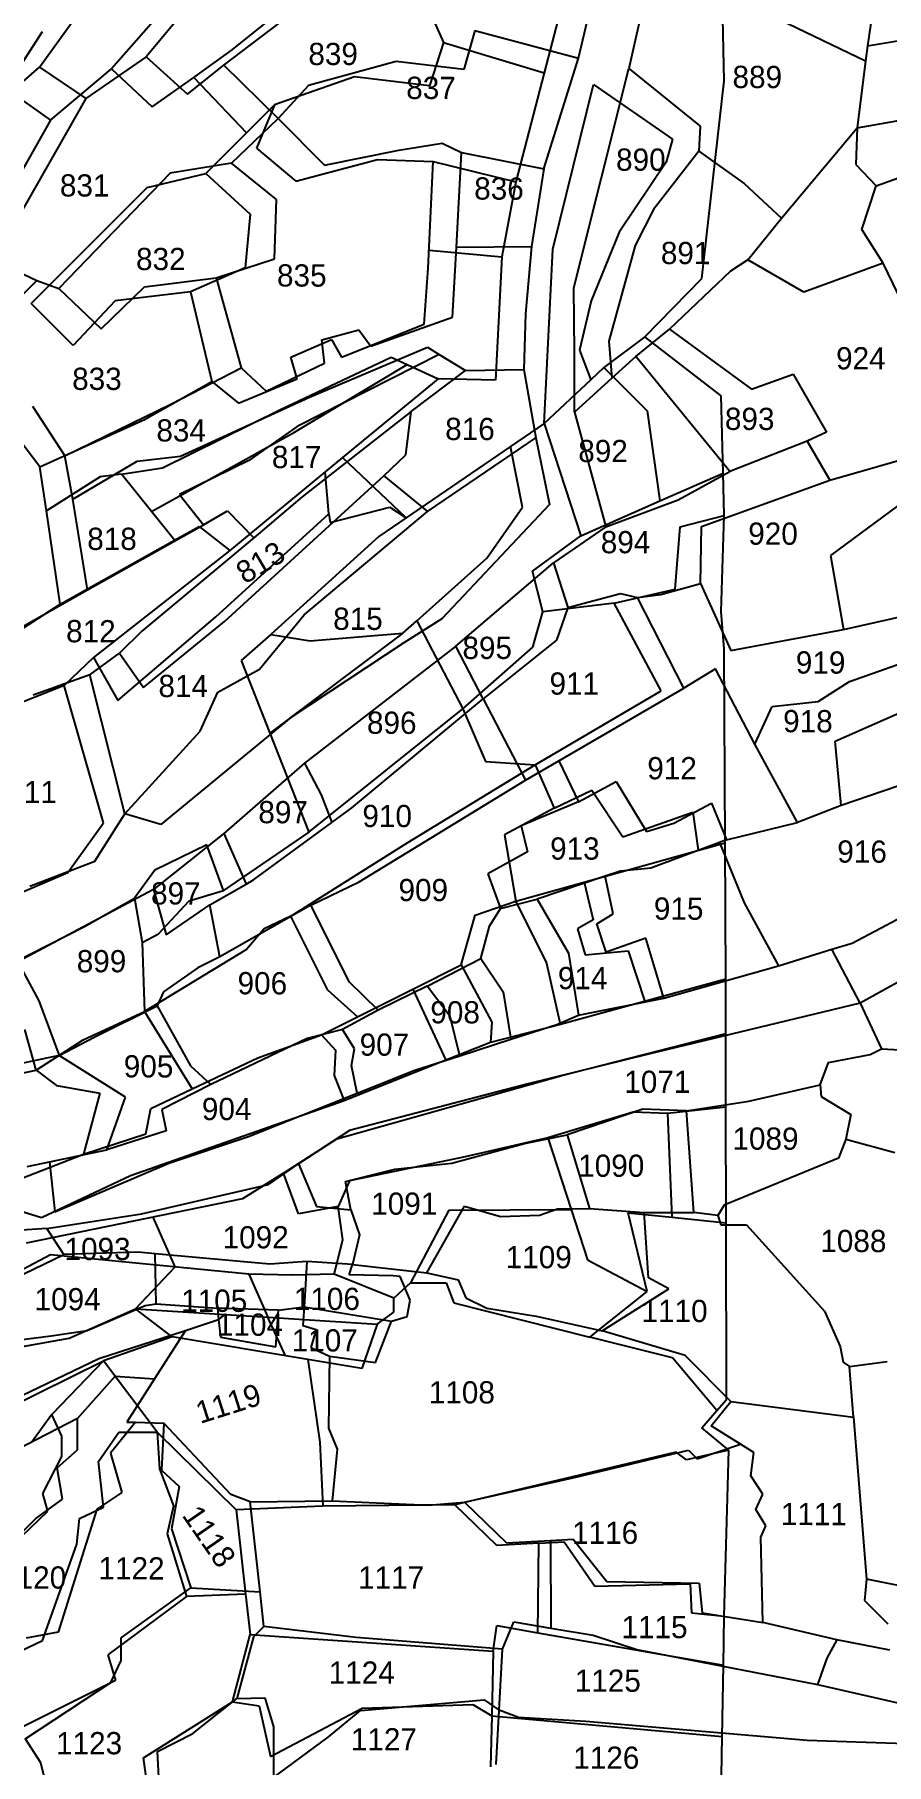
# Model space of a CAD drawing. Header units: metres. Extents: x 291362 to 296970, y 2012513 to 2016467.
# Drawn here: x 294208 to 294561, y 2014307 to 2015023 of the extents above; entities that cross this region are included whole.
import ezdxf
from ezdxf.enums import TextEntityAlignment as Align

# ---------------------------------------------------------------- set-up
doc = ezdxf.new("R2010")
doc.units = ezdxf.units.M
for name, color, linetype in [('OFF', 1, 'Continuous'), ('POLY_PARCEL', 6, 'Continuous'), ('TEXT_PARCEL', 7, 'Continuous'), ('V_BOUND_LINE', 7, 'Continuous')]:
    doc.layers.add(name, color=color, linetype=linetype)
doc.styles.add('TEXT_MAP', font='')
doc.styles.get('TEXT_MAP').set_extended_font_data('Kruti Dev 050')

msp = doc.modelspace()

# ---------------------------------------------------------------- linework, layer by layer
at = {"layer": 'OFF'}
for p, q in [((294493.47, 2015003.46), (294492.85, 2015029.45)), ((294484.18, 2014921.8), (294493.47, 2015003.46)), ((294493, 2014841.24), (294492.2, 2014873.16)), ((294493.44, 2014823.66), (294493, 2014841.24)), ((294492.2, 2014784.07), (294493.44, 2014823.66)), ((294493.44, 2014768.6), (294492.2, 2014784.07)), ((294493.81, 2014688.37), (294493.44, 2014768.6)), ((294494.07, 2014631.96), (294493.81, 2014688.37)), ((294252.58, 2014647.05), (294253.62, 2014618.5)), ((294494.11, 2014609.5), (294494.07, 2014631.96)), ((294494.15, 2014579), (294494.11, 2014609.5)), ((294494.23, 2014531.14), (294494.15, 2014579)), ((294494.34, 2014458.11), (294494.23, 2014531.14)), ((294493.45, 2014368.4), (294495.31, 2014437.07)), ((294493.12, 2014348.23), (294493.45, 2014368.4)), ((294492.63, 2014318.72), (294493.12, 2014348.23)), ((294492.23, 2014294.21), (294492.63, 2014318.72))]:
    msp.add_line(p, q, dxfattribs=at)
at = {"layer": 'POLY_PARCEL'}
for p, q in [((294559.12, 2015060.94), (294552.76, 2015017.97)), ((294464.08, 2015053.73), (294453.93, 2015008.62)), ((294284.37, 2015049.57), (294254.29, 2015013.43)), ((294289.91, 2015016.38), (294327.81, 2015046.89)), ((294266.76, 2015039), (294239.92, 2015008.49)), ((294427.43, 2015039.54), (294418.95, 2015006.83)), ((294433.12, 2015012.84), (294440.32, 2015043.39)), ((294210.08, 2015009.22), (294225.6, 2015030.57)), ((294286.45, 2015010), (294320.25, 2015035.71)), ((294505.68, 2015034.06), (294551.85, 2015011.79)), ((294196.16, 2015000.32), (294211.42, 2015023.99)), ((294372.57, 2015029.86), (294377.3, 2015019.34)), ((294390.3, 2015024.37), (294385.67, 2015008.15)), ((294390.3, 2015024.37), (294433.12, 2015012.84)), ((294552.76, 2015017.97), (294592.25, 2015024.71)), ((294273.92, 2015004.96), (294289.91, 2015016.38)), ((294377.3, 2015019.34), (294371.51, 2015001.45)), ((294377.3, 2015019.34), (294418.95, 2015006.83)), ((294552.76, 2015017.97), (294551.85, 2015011.79)), ((294170.01, 2014973.95), (294210.08, 2015009.22)), ((294210.08, 2015009.22), (294229.23, 2014996.23)), ((294254.29, 2015013.43), (294229.23, 2014996.23)), ((294254.29, 2015013.43), (294271.32, 2014997.99)), ((294271.32, 2014997.99), (294286.45, 2015010)), ((294308.88, 2014987.88), (294286.45, 2015010)), ((294357.67, 2015011.48), (294321.41, 2015001.58)), ((294385.67, 2015008.15), (294357.67, 2015011.48)), ((294418.84, 2014967.09), (294433.12, 2015012.84)), ((294431.21, 2014917.95), (294453.93, 2015008.62)), ((294453.93, 2015008.62), (294483.44, 2014984.82)), ((294551.85, 2015011.79), (294548.41, 2014984.06)), ((294214.67, 2014987.29), (294239.92, 2015008.49)), ((294239.92, 2015008.49), (294256.76, 2014992.71)), ((294256.76, 2014992.71), (294273.92, 2015004.96)), ((294273.92, 2015004.96), (294295.73, 2014981.99)), ((294340.46, 2015005.14), (294307.31, 2014993.56)), ((294321.41, 2015001.58), (294308.88, 2014987.88)), ((294371.51, 2015001.45), (294340.46, 2015005.14)), ((294418.95, 2015006.83), (294407.25, 2014961.76)), ((294422.51, 2014933.88), (294439.4, 2015001.98)), ((294439.4, 2015001.98), (294472.03, 2014979.36)), ((294229.23, 2014996.23), (294191.16, 2014929.32)), ((294196.16, 2015000.32), (294214.67, 2014987.29)), ((294214.67, 2014987.29), (294177.74, 2014921.95)), ((294289.54, 2014969.44), (294308.88, 2014987.88)), ((294307.31, 2014993.56), (294295.73, 2014981.99)), ((294307.31, 2014993.56), (294299.94, 2014975.68)), ((294308.88, 2014987.88), (294327.99, 2014968.68)), ((294548.41, 2014984.06), (294590.48, 2014991.52)), ((294295.73, 2014981.99), (294278.89, 2014965.16)), ((294483.44, 2014984.82), (294482.99, 2014974.42)), ((294517.2, 2014946.74), (294548.41, 2014984.06)), ((294548.41, 2014984.06), (294547.95, 2014968.94)), ((294299.94, 2014975.68), (294316.25, 2014962)), ((294327.99, 2014968.68), (294358.82, 2014974.85)), ((294358.82, 2014974.85), (294376.74, 2014977.71)), ((294376.74, 2014977.71), (294384.71, 2014973.84)), ((294382.61, 2014934.76), (294384.71, 2014973.84)), ((294384.71, 2014973.84), (294418.84, 2014967.09)), ((294482.99, 2014974.42), (294464.19, 2014950.33)), ((294472.03, 2014979.36), (294469.4, 2014969.89)), ((294482.99, 2014974.42), (294501.7, 2014961.05)), ((294289.54, 2014969.44), (294264.13, 2014965.34)), ((294308.24, 2014954.41), (294289.54, 2014969.44)), ((294316.25, 2014962), (294349.94, 2014970.95)), ((294349.94, 2014970.95), (294373.04, 2014970.17)), ((294370.94, 2014925.99), (294373.04, 2014970.17)), ((294373.04, 2014970.17), (294407.25, 2014961.76)), ((294418.84, 2014967.09), (294413.76, 2014935.06)), ((294469.4, 2014969.89), (294449.93, 2014940.97)), ((294547.95, 2014968.94), (294556.34, 2014960.09)), ((294206.68, 2014911.43), (294254.67, 2014959.42)), ((294264.13, 2014965.34), (294218.19, 2014917.6)), ((294254.67, 2014959.42), (294278.89, 2014965.16)), ((294278.89, 2014965.16), (294297.31, 2014948.33)), ((294407.25, 2014961.76), (294401.46, 2014930.73)), ((294501.7, 2014961.05), (294517.2, 2014946.74)), ((294550.41, 2014942.04), (294556.34, 2014960.09)), ((294556.34, 2014960.09), (294568.97, 2014964.68)), ((294307.35, 2014929.85), (294308.24, 2014954.41)), ((294297.31, 2014948.33), (294295.2, 2014926.24)), ((294464.19, 2014950.33), (294456.66, 2014935.36)), ((294503.28, 2014929.55), (294517.2, 2014946.74)), ((294449.93, 2014940.97), (294438.35, 2014912.56)), ((294559.2, 2014928.15), (294550.41, 2014942.04)), ((294371.3, 2014933.5), (294401.46, 2014930.73)), ((294381.05, 2014905.8), (294382.61, 2014934.76)), ((294382.61, 2014934.76), (294413.76, 2014935.06)), ((294401.46, 2014930.73), (294398.83, 2014879.71)), ((294413.76, 2014935.06), (294411.19, 2014907.18)), ((294418.93, 2014861.83), (294422.51, 2014933.88)), ((294456.66, 2014935.36), (294445.73, 2014895.85)), ((294191.16, 2014929.32), (294209.04, 2014920.95)), ((294295.2, 2014926.24), (294272.57, 2014916.24)), ((294283.17, 2014922.01), (294307.35, 2014929.85)), ((294369.36, 2014902.85), (294370.94, 2014925.99)), ((294496.04, 2014924.75), (294470.75, 2014900.87)), ((294503.28, 2014929.55), (294496.04, 2014924.75)), ((294526.37, 2014916.04), (294503.28, 2014929.55)), ((294559.2, 2014928.15), (294526.37, 2014916.04)), ((294573.84, 2014897.85), (294559.2, 2014928.15)), ((294191.09, 2014903.1), (294209.04, 2014920.95)), ((294209.04, 2014920.95), (294218.19, 2014917.6)), ((294218.19, 2014917.6), (294235.64, 2014900.9)), ((294235.64, 2014900.9), (294253.59, 2014918.34)), ((294272.57, 2014916.24), (294241.42, 2014912.48)), ((294253.59, 2014918.34), (294283.17, 2014922.01)), ((294272.57, 2014916.24), (294281.47, 2014879.18)), ((294283.17, 2014922.01), (294293.54, 2014884.8)), ((294431.55, 2014891.31), (294431.21, 2014917.95)), ((294224.05, 2014894.07), (294206.68, 2014911.43)), ((294241.42, 2014912.48), (294224.05, 2014894.07)), ((294438.35, 2014912.56), (294433.62, 2014892.05)), ((294335.15, 2014889.17), (294369.36, 2014902.85)), ((294347.29, 2014893.82), (294381.05, 2014905.8)), ((294411.19, 2014907.18), (294410.56, 2014884.08)), ((294314.1, 2014889.17), (294330.94, 2014896.54)), ((294326.89, 2014896.37), (294342.31, 2014900.49)), ((294328.11, 2014886.79), (294326.89, 2014896.37)), ((294330.94, 2014896.54), (294335.15, 2014889.17)), ((294342.31, 2014900.49), (294347.29, 2014893.82)), ((294460.66, 2014897.67), (294443.67, 2014884.97)), ((294445.73, 2014895.85), (294446.88, 2014880.47)), ((294456.84, 2014889.56), (294470.75, 2014900.87)), ((294470.75, 2014900.87), (294504.74, 2014875.98)), ((294309.89, 2014867.61), (294355.68, 2014889.17)), ((294316.73, 2014880.23), (294314.1, 2014889.17)), ((294375.49, 2014890.37), (294316.8, 2014860.6)), ((294321.83, 2014872.66), (294370.61, 2014893.34)), ((294355.68, 2014889.17), (294362.22, 2014886.17)), ((294370.61, 2014893.34), (294375.49, 2014890.37)), ((294375.49, 2014890.37), (294386.41, 2014883.72)), ((294431.55, 2014866.51), (294431.55, 2014891.31)), ((294433.62, 2014892.05), (294438.22, 2014879.87)), ((294456.84, 2014889.56), (294446.88, 2014880.47)), ((294495.82, 2014841.97), (294456.84, 2014889.56)), ((294264.77, 2014869.89), (294293.54, 2014884.8)), ((294292.52, 2014870.24), (294316.73, 2014880.23)), ((294293.54, 2014884.8), (294303.93, 2014875.2)), ((294303.93, 2014875.2), (294328.11, 2014886.79)), ((294315.68, 2014858.14), (294362.22, 2014886.17)), ((294375.15, 2014880.23), (294335.44, 2014847.68)), ((294362.22, 2014886.17), (294375.15, 2014880.23)), ((294363.88, 2014866.72), (294386.41, 2014883.72)), ((294398.83, 2014879.71), (294375.15, 2014880.23)), ((294386.41, 2014883.72), (294410.56, 2014884.08)), ((294410.56, 2014884.08), (294415.52, 2014855.92)), ((294438.22, 2014879.87), (294418.93, 2014861.83)), ((294446.88, 2014880.47), (294431.55, 2014866.51)), ((294443.67, 2014884.97), (294438.22, 2014879.87)), ((294443.67, 2014884.97), (294461.56, 2014867.09)), ((294504.74, 2014875.98), (294522, 2014882.24)), ((294522, 2014882.24), (294535.81, 2014858.25)), ((294253.58, 2014863.4), (294281.47, 2014879.18)), ((294268.46, 2014848.24), (294321.83, 2014872.66)), ((294281.47, 2014879.18), (294292.52, 2014870.24)), ((294207.24, 2014868.93), (294220.57, 2014848.36)), ((294220.57, 2014848.36), (294264.77, 2014869.89)), ((294260.95, 2014843.41), (294309.89, 2014867.61)), ((294363.88, 2014866.72), (294318.81, 2014831.46)), ((294361.75, 2014848.83), (294363.88, 2014866.72)), ((294431.55, 2014866.51), (294444.46, 2014818.99)), ((294461.56, 2014867.09), (294466.86, 2014829.75)), ((294210.31, 2014843.84), (294195.05, 2014863.82)), ((294210.31, 2014843.84), (294253.58, 2014863.4)), ((294316.8, 2014860.6), (294296.78, 2014846.5)), ((294418.93, 2014861.83), (294404.96, 2014852.27)), ((294418.93, 2014861.83), (294434.17, 2014815.38)), ((294256.5, 2014825.34), (294315.68, 2014858.14)), ((294404.96, 2014852.27), (294361.78, 2014822.72)), ((294370.62, 2014825.41), (294415.52, 2014855.92)), ((294409.99, 2014827.12), (294404.96, 2014852.27)), ((294415.52, 2014855.92), (294421.19, 2014828.34)), ((294527.81, 2014854.49), (294495.82, 2014841.97)), ((294535.81, 2014858.25), (294527.81, 2014854.49)), ((294527.81, 2014854.49), (294537.13, 2014838.32)), ((294537.13, 2014838.32), (294594.01, 2014854.7)), ((294223.86, 2014830.46), (294220.57, 2014848.36)), ((294223.86, 2014830.46), (294250.55, 2014846.2)), ((294250.55, 2014846.2), (294268.46, 2014848.24)), ((294296.78, 2014846.5), (294268, 2014832.42)), ((294335.44, 2014847.68), (294328.31, 2014841.84)), ((294361.78, 2014822.72), (294335.44, 2014847.68)), ((294352.56, 2014840.11), (294361.75, 2014848.83)), ((294213, 2014825.66), (294210.31, 2014843.84)), ((294235.16, 2014839.73), (294213, 2014825.66)), ((294244.1, 2014840.78), (294235.16, 2014839.73)), ((294244.1, 2014840.78), (294260.95, 2014843.41)), ((294256.5, 2014825.34), (294244.1, 2014840.78)), ((294286.61, 2014779.93), (294352.56, 2014840.11)), ((294328.31, 2014841.84), (294288.84, 2014809.22)), ((294329.89, 2014824.48), (294328.31, 2014841.84)), ((294352.56, 2014840.11), (294370.62, 2014825.41)), ((294466.86, 2014829.75), (294493, 2014841.24)), ((294474.35, 2014830.26), (294495.82, 2014841.97)), ((294484.1, 2014819.13), (294537.13, 2014838.32)), ((294230, 2014792.98), (294223.86, 2014830.46)), ((294268, 2014832.42), (294277.97, 2014819.91)), ((294318.81, 2014831.46), (294298.77, 2014814.45)), ((294434.17, 2014815.38), (294466.86, 2014829.75)), ((294444.46, 2014818.99), (294474.35, 2014830.26)), ((294568.65, 2014830.26), (294537.47, 2014807.23)), ((294218.73, 2014787.03), (294213, 2014825.66)), ((294266, 2014813.5), (294256.5, 2014825.34)), ((294277.97, 2014819.91), (294287.98, 2014825.71)), ((294283.05, 2014781.87), (294329.89, 2014824.48)), ((294287.98, 2014825.71), (294298.77, 2014814.45)), ((294319.57, 2014782.66), (294370.62, 2014825.41)), ((294329.89, 2014824.48), (294330.42, 2014820.8)), ((294330.42, 2014820.8), (294355.15, 2014827.11)), ((294361.78, 2014822.72), (294350.52, 2014815.02)), ((294355.15, 2014827.11), (294361.78, 2014822.72)), ((294421.19, 2014828.34), (294376.64, 2014780.98)), ((294395.25, 2014806.08), (294409.99, 2014827.12)), ((294475.22, 2014819.06), (294493.44, 2014823.66)), ((294230, 2014792.98), (294277.97, 2014819.91)), ((294266, 2014813.5), (294276.21, 2014819.22)), ((294276.21, 2014819.22), (294288.84, 2014809.22)), ((294444.46, 2014818.99), (294422.84, 2014804.12)), ((294473.12, 2014793.29), (294475.22, 2014819.06)), ((294483.62, 2014795.6), (294484.1, 2014819.13)), ((294218.73, 2014787.03), (294266, 2014813.5)), ((294288.84, 2014809.22), (294232.53, 2014765.04)), ((294298.77, 2014814.45), (294252.45, 2014775.86)), ((294350.52, 2014815.02), (294305.78, 2014774.52)), ((294414.17, 2014800.66), (294434.17, 2014815.38)), ((294366.24, 2014780.16), (294395.25, 2014806.08)), ((294382.43, 2014769.66), (294422.84, 2014804.12)), ((294422.84, 2014804.12), (294428.68, 2014785.62)), ((294537.47, 2014807.23), (294542.86, 2014776.53)), ((294418.39, 2014783.82), (294414.17, 2014800.66)), ((294467.21, 2014791.02), (294483.62, 2014795.6)), ((294483.62, 2014795.6), (294496.16, 2014767.83)), ((294183.47, 2014764.41), (294218.73, 2014787.03)), ((294193.3, 2014772.27), (294230, 2014792.98)), ((294447.86, 2014787.51), (294418.39, 2014783.82)), ((294428.68, 2014785.62), (294450.56, 2014791.44)), ((294447.86, 2014787.51), (294473.12, 2014793.29)), ((294467.33, 2014751.21), (294447.86, 2014787.51)), ((294450.56, 2014791.44), (294457.54, 2014789.78)), ((294457.54, 2014789.78), (294467.21, 2014791.02)), ((294476.78, 2014752.33), (294457.54, 2014789.78)), ((294242.53, 2014747.16), (294283.05, 2014781.87)), ((294253.22, 2014752.55), (294286.61, 2014779.93)), ((294301.12, 2014760.13), (294319.57, 2014782.66)), ((294360.52, 2014775.04), (294366.24, 2014780.16)), ((294376.64, 2014780.98), (294360.91, 2014771.07)), ((294366.24, 2014780.16), (294385.26, 2014743.81)), ((294414.2, 2014769.26), (294418.39, 2014783.82)), ((294428.68, 2014785.62), (294424.02, 2014772.18)), ((294542.86, 2014776.53), (294587.03, 2014786.51)), ((294252.45, 2014775.86), (294243.26, 2014766.73)), ((294305.78, 2014774.52), (294293.63, 2014763.81)), ((294360.52, 2014775.04), (294305.48, 2014733.63)), ((294305.78, 2014774.52), (294322.1, 2014771.89)), ((294322.1, 2014771.89), (294360.52, 2014775.04)), ((294496.16, 2014767.83), (294542.86, 2014776.53)), ((294230.96, 2014757.82), (294243.26, 2014766.73)), ((294243.26, 2014766.73), (294253.22, 2014752.55)), ((294360.91, 2014771.07), (294314.09, 2014740.18)), ((294382.43, 2014769.66), (294319.8, 2014721.27)), ((294393.69, 2014747.89), (294382.43, 2014769.66)), ((294385.26, 2014743.81), (294414.2, 2014769.26)), ((294424.02, 2014772.18), (294393.69, 2014747.89)), ((294545.32, 2014755.1), (294585.73, 2014769.28)), ((294232.53, 2014765.04), (294220.31, 2014753.37)), ((294232.53, 2014765.04), (294242.53, 2014747.16)), ((294283.86, 2014750.6), (294301.12, 2014760.13)), ((294293.63, 2014763.81), (294305.48, 2014733.63)), ((294489.84, 2014760.28), (294476.78, 2014752.33)), ((294506.15, 2014729.14), (294489.84, 2014760.28)), ((294220.31, 2014753.37), (294196.63, 2014743.9)), ((294230.96, 2014757.82), (294207.57, 2014749.46)), ((294236.62, 2014696.56), (294220.31, 2014753.37)), ((294245.37, 2014700.36), (294230.96, 2014757.82)), ((294415.19, 2014720.54), (294467.33, 2014751.21)), ((294425.04, 2014722.24), (294476.78, 2014752.33)), ((294532.27, 2014746.73), (294545.32, 2014755.1)), ((294539.37, 2014730.32), (294594.94, 2014754.97)), ((294276.54, 2014734.54), (294283.86, 2014750.6)), ((294381.58, 2014737.89), (294393.69, 2014747.89)), ((294393.69, 2014747.89), (294411.26, 2014714.22)), ((294506.15, 2014729.14), (294513.34, 2014744.67)), ((294513.34, 2014744.67), (294532.27, 2014746.73)), ((294314.09, 2014740.18), (294260.35, 2014695.92)), ((294321.52, 2014692.81), (294385.26, 2014743.81)), ((294339.35, 2014702.78), (294381.58, 2014737.89)), ((294385.26, 2014743.81), (294394.72, 2014721.92)), ((294245.37, 2014700.36), (294276.54, 2014734.54)), ((294305.48, 2014733.63), (294321.52, 2014692.81)), ((294541.83, 2014703.84), (294539.37, 2014730.32)), ((294523.73, 2014696.74), (294506.15, 2014729.14)), ((294319.8, 2014721.27), (294286.4, 2014692.26)), ((294319.8, 2014721.27), (294326.66, 2014708.23)), ((294362.56, 2014688.45), (294415.19, 2014720.54)), ((294394.72, 2014721.92), (294415.19, 2014720.54)), ((294411.26, 2014714.22), (294425.04, 2014722.24)), ((294415.19, 2014720.54), (294423.08, 2014702.65)), ((294425.04, 2014722.24), (294433.1, 2014705.34)), ((294596.12, 2014722.19), (294541.83, 2014703.84)), ((294326.66, 2014708.23), (294331.03, 2014696.7)), ((294342.34, 2014672.15), (294411.26, 2014714.22)), ((294423.08, 2014702.65), (294438.62, 2014710.1)), ((294433.1, 2014705.34), (294448.68, 2014713.71)), ((294438.62, 2014710.1), (294451.5, 2014690.8)), ((294448.68, 2014713.71), (294461.24, 2014693.08)), ((294331.03, 2014696.7), (294339.35, 2014702.78)), ((294423.08, 2014702.65), (294402.56, 2014691.61)), ((294433.1, 2014705.34), (294409.43, 2014695.32)), ((294451.5, 2014690.8), (294480.46, 2014700.99)), ((294472.6, 2014696.41), (294488.18, 2014704.78)), ((294480.46, 2014700.99), (294482.66, 2014685.24)), ((294488.18, 2014704.78), (294494.45, 2014689.63)), ((294541.83, 2014703.84), (294523.73, 2014696.74)), ((294221.89, 2014676.05), (294236.62, 2014696.56)), ((294233, 2014680.74), (294245.37, 2014700.36)), ((294260.35, 2014695.92), (294245.37, 2014700.36)), ((294298.67, 2014673.03), (294331.03, 2014696.7)), ((294409.43, 2014695.32), (294412.09, 2014684.6)), ((294461.24, 2014693.08), (294472.6, 2014696.41)), ((294494.45, 2014689.63), (294523.73, 2014696.74)), ((294286.4, 2014692.26), (294257.23, 2014668.98)), ((294279.42, 2014687.55), (294257.84, 2014677.03)), ((294286.26, 2014668.61), (294279.42, 2014687.55)), ((294321.52, 2014692.81), (294286.26, 2014668.61)), ((294286.4, 2014692.26), (294295.6, 2014671.27)), ((294314.14, 2014657.95), (294362.56, 2014688.45)), ((294402.56, 2014691.61), (294407.28, 2014664.15)), ((294407.28, 2014664.15), (294493.81, 2014688.37)), ((294491.46, 2014688.52), (294463.14, 2014677.9)), ((294494.45, 2014689.63), (294491.46, 2014688.52)), ((294491.46, 2014688.52), (294501.66, 2014663.57)), ((294206.16, 2014670.47), (294233, 2014680.74)), ((294412.09, 2014684.6), (294395.59, 2014675.45)), ((294195.47, 2014664.77), (294221.89, 2014676.05)), ((294257.84, 2014677.03), (294249.42, 2014665.46)), ((294295.6, 2014671.27), (294298.67, 2014673.03)), ((294395.59, 2014675.45), (294400.9, 2014661.16)), ((294444.23, 2014674.54), (294416.02, 2014665)), ((294450.52, 2014676.68), (294444.23, 2014674.54)), ((294447.54, 2014659.03), (294444.23, 2014674.54)), ((294463.14, 2014677.9), (294450.52, 2014676.68)), ((294546.4, 2014646.88), (294601.13, 2014675.74)), ((294257.23, 2014668.98), (294201.09, 2014639.09)), ((294228.72, 2014653.72), (294249.42, 2014665.46)), ((294249.42, 2014665.46), (294252.58, 2014647.05)), ((294257.23, 2014668.98), (294262.54, 2014650.21)), ((294272.05, 2014664.4), (294286.26, 2014668.61)), ((294280.64, 2014662.74), (294295.6, 2014671.27)), ((294322.38, 2014662.52), (294342.34, 2014672.15)), ((294435.49, 2014672.05), (294439.16, 2014656.5)), ((294259.42, 2014650.73), (294272.05, 2014664.4)), ((294262.54, 2014650.21), (294280.64, 2014662.74)), ((294284.78, 2014641.18), (294280.64, 2014662.74)), ((294322.38, 2014662.52), (294284.78, 2014641.18)), ((294338.38, 2014630.7), (294322.38, 2014662.52)), ((294384.65, 2014637.86), (294390.44, 2014658.37)), ((294390.44, 2014658.37), (294407.28, 2014664.15)), ((294396.28, 2014653.9), (294400.9, 2014661.16)), ((294400.9, 2014661.16), (294416.02, 2014665)), ((294419.91, 2014638.91), (294407.28, 2014664.15)), ((294416.02, 2014665), (294428.99, 2014642.69)), ((294440.8, 2014654.85), (294447.54, 2014659.03)), ((294501.66, 2014663.57), (294515.86, 2014637.5)), ((294621.7, 2014661.82), (294549.7, 2014622.08)), ((294191.36, 2014634.78), (294228.72, 2014653.72)), ((294303.09, 2014652.69), (294295.72, 2014644.27)), ((294314.14, 2014657.95), (294303.09, 2014652.69)), ((294329.4, 2014627.44), (294314.14, 2014657.95)), ((294392.8, 2014640.51), (294396.28, 2014653.9)), ((294439.16, 2014656.5), (294432.73, 2014652.75)), ((294432.73, 2014652.75), (294435.94, 2014642.03)), ((294444.55, 2014643.07), (294440.8, 2014654.85)), ((294252.58, 2014647.05), (294259.42, 2014650.73)), ((294295.72, 2014644.27), (294253.62, 2014618.5)), ((294460.96, 2014648.91), (294444.55, 2014643.07)), ((294468.47, 2014624.1), (294460.96, 2014648.91)), ((294515.86, 2014637.5), (294537.98, 2014644.38)), ((294537.98, 2014644.38), (294546.4, 2014646.88)), ((294549.7, 2014622.08), (294537.98, 2014644.38)), ((294201.09, 2014639.09), (294209.86, 2014622.99)), ((294275.58, 2014636.61), (294261.38, 2014626.69)), ((294284.78, 2014641.18), (294275.58, 2014636.61)), ((294364.65, 2014627.86), (294384.65, 2014637.86)), ((294370.56, 2014629.08), (294392.8, 2014640.51)), ((294384.65, 2014637.86), (294397.28, 2014614.19)), ((294392.8, 2014640.51), (294401.96, 2014626.71)), ((294425.7, 2014613.13), (294419.91, 2014638.91)), ((294428.99, 2014642.69), (294433.13, 2014617.05)), ((294435.94, 2014642.03), (294453.64, 2014643.64)), ((294453.64, 2014643.64), (294460.56, 2014622.73)), ((294468.47, 2014624.1), (294515.86, 2014637.5)), ((294350.23, 2014619.18), (294338.38, 2014630.7)), ((294494.07, 2014631.96), (294425.7, 2014613.13)), ((294209.86, 2014622.99), (294218.23, 2014600.38)), ((294261.38, 2014626.69), (294258.88, 2014620.95)), ((294341.76, 2014616.42), (294329.4, 2014627.44)), ((294341.76, 2014616.42), (294364.65, 2014627.86)), ((294370.56, 2014629.08), (294350.23, 2014619.18)), ((294364.65, 2014627.86), (294378.24, 2014598.37)), ((294380.1, 2014616.43), (294370.56, 2014629.08)), ((294401.96, 2014626.71), (294405.22, 2014607.13)), ((294433.13, 2014617.05), (294468.47, 2014624.1)), ((294228.2, 2014606.91), (294253.62, 2014618.5)), ((294232.8, 2014608), (294258.88, 2014620.95)), ((294253.62, 2014618.5), (294273.24, 2014586.51)), ((294258.88, 2014620.95), (294272.61, 2014596.03)), ((294326.76, 2014608.93), (294341.76, 2014616.42)), ((294350.23, 2014619.18), (294335.47, 2014611.18)), ((294384.03, 2014600.26), (294380.1, 2014616.43)), ((294424.14, 2014613.25), (294433.13, 2014617.05)), ((294549.7, 2014622.08), (294462.08, 2014600.97)), ((294549.7, 2014622.08), (294558.48, 2014603.15)), ((294208.72, 2014594.28), (294203.99, 2014611.12)), ((294218.23, 2014600.38), (294232.8, 2014608)), ((294300.44, 2014599.46), (294326.76, 2014608.93)), ((294335.47, 2014611.18), (294320.9, 2014607.39)), ((294326.76, 2014608.93), (294332.54, 2014602.62)), ((294340.43, 2014603.13), (294335.47, 2014611.18)), ((294397.28, 2014614.19), (294396.75, 2014605.77)), ((294425.7, 2014613.13), (294396.75, 2014605.77)), ((294405.22, 2014607.13), (294424.14, 2014613.25)), ((294426.29, 2014592.14), (294494.11, 2014609.5)), ((294208.72, 2014594.28), (294228.2, 2014606.91)), ((294320.9, 2014607.39), (294281.01, 2014588.35)), ((294332.54, 2014602.62), (294332.02, 2014592.1)), ((294339.26, 2014596.24), (294340.43, 2014603.13)), ((294396.75, 2014605.77), (294378.24, 2014598.37)), ((294384.03, 2014600.26), (294405.22, 2014607.13)), ((294462.08, 2014600.97), (294412.28, 2014588.58)), ((294536.55, 2014597.49), (294553.78, 2014600.84)), ((294553.78, 2014600.84), (294558.48, 2014603.15)), ((294558.48, 2014603.15), (294582.86, 2014601.82)), ((294172.94, 2014586.92), (294208.72, 2014594.28)), ((294218.23, 2014600.38), (294181.05, 2014592.44)), ((294208.72, 2014594.28), (294217.14, 2014587.97)), ((294245.76, 2014583.08), (294218.23, 2014600.38)), ((294272.61, 2014596.03), (294281.01, 2014588.35)), ((294273.24, 2014586.51), (294300.44, 2014599.46)), ((294378.24, 2014598.37), (294336.23, 2014581.58)), ((294341.53, 2014584.75), (294339.26, 2014596.24)), ((294341.53, 2014584.75), (294365.49, 2014594.26)), ((294365.49, 2014594.26), (294384.03, 2014600.26)), ((294533.13, 2014588.22), (294536.55, 2014597.49)), ((294217.14, 2014587.97), (294235.04, 2014584.82)), ((294256.23, 2014578.42), (294273.24, 2014586.51)), ((294281.01, 2014588.35), (294260.69, 2014578.07)), ((294332.02, 2014592.1), (294336.23, 2014581.58)), ((294333.14, 2014565.84), (294426.29, 2014592.14)), ((294412.28, 2014588.58), (294338.39, 2014569.3)), ((294503.67, 2014581.5), (294533.13, 2014588.22)), ((294533.13, 2014588.22), (294533.57, 2014583.46)), ((294235.04, 2014584.82), (294228.34, 2014559.49)), ((294238.04, 2014561.28), (294245.76, 2014583.08)), ((294336.23, 2014581.58), (294247.81, 2014550.54)), ((294296.66, 2014566.87), (294341.53, 2014584.75)), ((294477.83, 2014577.49), (294503.67, 2014581.5)), ((294533.57, 2014583.46), (294545.78, 2014575.96)), ((294254.13, 2014567.9), (294256.23, 2014578.42)), ((294260.69, 2014578.07), (294262.58, 2014569.26)), ((294455.76, 2014576.88), (294420.5, 2014566.36)), ((294459.72, 2014578.22), (294428.53, 2014567.49)), ((294469.97, 2014576.36), (294455.76, 2014576.88)), ((294477.83, 2014577.49), (294459.72, 2014578.22)), ((294494.15, 2014579), (294469.97, 2014576.36)), ((294469.97, 2014576.36), (294471.77, 2014533.46)), ((294480.9, 2014535.38), (294477.83, 2014577.49)), ((294545.78, 2014575.96), (294543.72, 2014565.78)), ((294228.34, 2014559.49), (294254.13, 2014567.9)), ((294262.58, 2014569.26), (294238.04, 2014561.28)), ((294263.69, 2014555.85), (294296.66, 2014566.87)), ((294311.03, 2014551.64), (294333.14, 2014565.84)), ((294338.39, 2014569.3), (294317.29, 2014555.55)), ((294420.5, 2014566.36), (294386.29, 2014558.47)), ((294410.86, 2014563.91), (294428.53, 2014567.49)), ((294420.5, 2014566.36), (294430.08, 2014536.73)), ((294428.53, 2014567.49), (294437.74, 2014537.13)), ((294543.72, 2014565.78), (294540.75, 2014557.86)), ((294543.72, 2014565.78), (294564.09, 2014560.29)), ((294202.55, 2014549.49), (294228.34, 2014559.49)), ((294214.32, 2014556.38), (294238.04, 2014561.28)), ((294386.29, 2014558.47), (294338.4, 2014548.48)), ((294380.71, 2014555.84), (294410.86, 2014563.91)), ((294540.75, 2014557.86), (294493.36, 2014538.52)), ((294205.08, 2014554.48), (294214.32, 2014556.38)), ((294214.32, 2014556.38), (294216.52, 2014535.69)), ((294216.52, 2014535.69), (294263.69, 2014555.85)), ((294311.03, 2014551.64), (294294.13, 2014541.08)), ((294304.84, 2014547.01), (294317.29, 2014555.55)), ((294317.35, 2014534.81), (294311.03, 2014551.64)), ((294317.29, 2014555.55), (294324.72, 2014537.87)), ((294336.75, 2014548.26), (294357.15, 2014553.41)), ((294357.15, 2014553.41), (294380.71, 2014555.84)), ((294247.81, 2014550.54), (294210.97, 2014533.19)), ((294252.34, 2014534.85), (294304.84, 2014547.01)), ((294338.4, 2014548.48), (294333.66, 2014537.96)), ((294338.98, 2014536.48), (294336.75, 2014548.26)), ((294294.13, 2014541.08), (294204.66, 2014522.67)), ((294333.66, 2014537.96), (294317.35, 2014534.81)), ((294324.72, 2014537.87), (294338.98, 2014536.48)), ((294335.66, 2014524.11), (294333.66, 2014537.96)), ((294338.98, 2014536.48), (294342.53, 2014526.14)), ((294379.45, 2014536.38), (294363.66, 2014506.4)), ((294370.35, 2014510.53), (294385.97, 2014538.01)), ((294379.45, 2014536.38), (294430.08, 2014536.73)), ((294385.97, 2014538.01), (294400.86, 2014533.76)), ((294417.05, 2014534.37), (294424.51, 2014536.94)), ((294424.51, 2014536.94), (294437.74, 2014537.13)), ((294430.08, 2014536.73), (294436.82, 2014515.87)), ((294437.74, 2014537.13), (294460.39, 2014535.48)), ((294493.36, 2014538.52), (294490.86, 2014534.22)), ((294210.97, 2014533.19), (294202.55, 2014535.82)), ((294213.13, 2014528.8), (294252.34, 2014534.85)), ((294266.23, 2014512.91), (294257.16, 2014533.47)), ((294400.86, 2014533.76), (294417.05, 2014534.37)), ((294461.55, 2014502.72), (294453.66, 2014535.33)), ((294453.66, 2014535.33), (294471.77, 2014533.46)), ((294462.16, 2014508.38), (294460.39, 2014535.48)), ((294460.39, 2014535.48), (294480.9, 2014535.38)), ((294471.77, 2014533.46), (294494.23, 2014531.14)), ((294490.86, 2014534.22), (294480.9, 2014535.38)), ((294490.86, 2014534.22), (294492.01, 2014530.31)), ((294492.01, 2014530.31), (294502.7, 2014530.28)), ((294502.7, 2014530.28), (294535, 2014494.59)), ((294213.13, 2014528.8), (294192.25, 2014527.46)), ((294220.23, 2014518.1), (294213.13, 2014528.8)), ((294332.03, 2014509.98), (294335.66, 2014524.11)), ((294342.53, 2014526.14), (294339.59, 2014513.85)), ((294214.67, 2014517.87), (294196.78, 2014508.4)), ((294203.69, 2014510.05), (294220.23, 2014518.1)), ((294296.77, 2014509.98), (294214.67, 2014517.87)), ((294251, 2014518.99), (294220.23, 2014518.1)), ((294257.92, 2014518.36), (294251, 2014518.99)), ((294258.4, 2014497.61), (294257.92, 2014518.36)), ((294305.41, 2014513.99), (294257.92, 2014518.36)), ((294320.8, 2014515.19), (294305.41, 2014513.99)), ((294320.8, 2014515.19), (294319.61, 2014496.41)), ((294339.59, 2014513.85), (294320.8, 2014515.19)), ((294436.82, 2014515.87), (294461.55, 2014502.72)), ((294249.81, 2014495.61), (294266.23, 2014512.91)), ((294296.77, 2014509.98), (294304.67, 2014492.14)), ((294314.66, 2014509.45), (294296.77, 2014509.98)), ((294332.03, 2014509.98), (294314.66, 2014509.45)), ((294356.77, 2014499.98), (294332.03, 2014509.98)), ((294338.28, 2014509.64), (294339.59, 2014513.85)), ((294356.42, 2014509.27), (294338.28, 2014509.64)), ((294339.59, 2014513.85), (294370.35, 2014510.53)), ((294359.33, 2014508.94), (294356.42, 2014509.27)), ((294363.52, 2014499.22), (294359.33, 2014508.94)), ((294370.35, 2014510.53), (294383.3, 2014507.59)), ((294470.57, 2014503.82), (294462.16, 2014508.38)), ((294363.66, 2014506.4), (294356.77, 2014499.98)), ((294363.66, 2014506.4), (294378.4, 2014506.4)), ((294378.4, 2014506.4), (294381.56, 2014497.99)), ((294383.3, 2014507.59), (294386.52, 2014500.13)), ((294437.87, 2014483.79), (294461.55, 2014502.72)), ((294442.99, 2014486.41), (294470.57, 2014503.82)), ((294222.44, 2014483.51), (294249.81, 2014495.61)), ((294229.86, 2014486.67), (294253.86, 2014496.97)), ((294249.81, 2014495.61), (294304.67, 2014492.14)), ((294265.07, 2014484.03), (294249.81, 2014495.61)), ((294253.86, 2014496.97), (294258.4, 2014497.61)), ((294258.4, 2014497.61), (294283.71, 2014495.79)), ((294308.97, 2014495.08), (294283.71, 2014495.79)), ((294283.71, 2014495.79), (294284.2, 2014491.12)), ((294307.96, 2014479.87), (294308.97, 2014495.08)), ((294308.97, 2014495.08), (294319.61, 2014496.41)), ((294319.61, 2014496.41), (294319.11, 2014488.65)), ((294319.61, 2014496.41), (294355.72, 2014490.5)), ((294349.8, 2014489.29), (294356.77, 2014494.2)), ((294356.77, 2014494.2), (294356.77, 2014499.98)), ((294362.2, 2014492.42), (294363.52, 2014499.22)), ((294381.56, 2014497.99), (294437.87, 2014483.79)), ((294386.52, 2014500.13), (294395.25, 2014495.9)), ((294395.25, 2014495.9), (294415.65, 2014492.61)), ((294535, 2014494.59), (294541.44, 2014480.01)), ((294214.96, 2014484.45), (294229.86, 2014486.67)), ((294234.69, 2014475.01), (294270.53, 2014486.67)), ((294270.53, 2014486.67), (294257.68, 2014466.58)), ((294270.53, 2014486.67), (294284.2, 2014491.12)), ((294284.2, 2014491.12), (294284.97, 2014483.81)), ((294304.67, 2014492.14), (294349.8, 2014489.29)), ((294311.96, 2014476.17), (294304.67, 2014492.14)), ((294319.11, 2014488.65), (294324.62, 2014487.02)), ((294324.62, 2014487.02), (294322.33, 2014479.58)), ((294349.8, 2014489.29), (294343.49, 2014470.88)), ((294349.2, 2014473.36), (294355.72, 2014490.5)), ((294355.72, 2014490.5), (294362.2, 2014492.42)), ((294415.65, 2014492.61), (294442.99, 2014486.41)), ((294477.3, 2014476.29), (294442.99, 2014486.41)), ((294179.45, 2014475.77), (294222.44, 2014483.51)), ((294182.88, 2014480.32), (294214.96, 2014484.45)), ((294265.07, 2014484.03), (294236.65, 2014474.04)), ((294321.13, 2014474.63), (294265.07, 2014484.03)), ((294284.97, 2014483.81), (294307.96, 2014479.87)), ((294322.33, 2014479.58), (294330.09, 2014476)), ((294472.08, 2014475.37), (294437.87, 2014483.79)), ((294541.44, 2014480.01), (294542.72, 2014473.53)), ((294173.4, 2014445.71), (294234.69, 2014475.01)), ((294196.13, 2014454.05), (294236.65, 2014474.04)), ((294236.65, 2014474.04), (294215.2, 2014451.84)), ((294258.75, 2014444.59), (294236.65, 2014474.04)), ((294321.13, 2014474.63), (294326.12, 2014440.38)), ((294343.49, 2014470.88), (294321.13, 2014474.63)), ((294330.09, 2014476), (294329.69, 2014446.22)), ((294330.09, 2014476), (294349.2, 2014473.36)), ((294490.41, 2014453.57), (294472.08, 2014475.37)), ((294496.12, 2014457.18), (294477.3, 2014476.29)), ((294542.72, 2014473.53), (294545.35, 2014471.76)), ((294545.35, 2014471.76), (294560.91, 2014473.83)), ((294225.88, 2014450.23), (294241.47, 2014467.67)), ((294241.47, 2014467.67), (294257.68, 2014466.58)), ((294257.68, 2014466.58), (294246.28, 2014448.75)), ((294546.98, 2014450.75), (294545.35, 2014471.76)), ((294215.2, 2014451.84), (294206.78, 2014440.27)), ((294219.41, 2014442.9), (294215.2, 2014451.84)), ((294488.1, 2014447.12), (294496.12, 2014457.18)), ((294496.12, 2014457.18), (294546.98, 2014450.75)), ((294546.98, 2014450.75), (294552.33, 2014383.8)), ((294225.88, 2014450.23), (294191.36, 2014432.45)), ((294225.85, 2014437.28), (294225.88, 2014450.23)), ((294234.55, 2014432.49), (294242.97, 2014444.59)), ((294249.84, 2014448.64), (294239.45, 2014435.82)), ((294242.97, 2014444.59), (294258.75, 2014444.59)), ((294246.28, 2014448.75), (294249.84, 2014448.64)), ((294249.84, 2014448.64), (294261.56, 2014448.26)), ((294258.75, 2014444.59), (294259.81, 2014429.33)), ((294258.75, 2014444.59), (294291.51, 2014412.39)), ((294261.56, 2014448.26), (294260.54, 2014428.84)), ((294289.34, 2014418.73), (294261.56, 2014448.26)), ((294329.69, 2014446.22), (294333.23, 2014437.47)), ((294500.19, 2014439.6), (294488.1, 2014447.12)), ((294217.41, 2014429.85), (294225.85, 2014437.28)), ((294219.41, 2014434.48), (294219.41, 2014442.9)), ((294326.12, 2014440.38), (294327.3, 2014413.97)), ((294333.23, 2014437.47), (294331.23, 2014416.11)), ((294473.6, 2014436.34), (294382.03, 2014414.49)), ((294432, 2014425.88), (294478.67, 2014437.09)), ((294477.81, 2014433.18), (294473.6, 2014436.34)), ((294495.31, 2014437.07), (294477.81, 2014433.18)), ((294478.67, 2014437.09), (294482.22, 2014433.52)), ((294482.22, 2014433.52), (294500.19, 2014439.6)), ((294505.73, 2014436.15), (294500.19, 2014439.6)), ((294211.52, 2014419.23), (294219.41, 2014434.48)), ((294219.64, 2014416.9), (294217.41, 2014429.85)), ((294236.65, 2014413.55), (294234.55, 2014432.49)), ((294239.45, 2014435.82), (294244.26, 2014419.63)), ((294259.81, 2014429.33), (294265.6, 2014414.08)), ((294504.45, 2014426.49), (294505.73, 2014436.15)), ((294260.54, 2014428.84), (294267.97, 2014422.02)), ((294267.97, 2014422.02), (294264.69, 2014404.55)), ((294385.97, 2014415.64), (294432, 2014425.88)), ((294509.47, 2014418.91), (294504.45, 2014426.49)), ((294208.6, 2014408.83), (294219.64, 2014416.9)), ((294213.62, 2014411.86), (294211.52, 2014419.23)), ((294244.26, 2014419.63), (294233.88, 2014412.65)), ((294297.29, 2014415.68), (294289.34, 2014418.73)), ((294297.29, 2014415.68), (294331.23, 2014416.11)), ((294301.4, 2014378.58), (294297.29, 2014415.68)), ((294331.23, 2014416.11), (294371.07, 2014414.38)), ((294371.07, 2014414.38), (294385.97, 2014415.64)), ((294385.97, 2014415.64), (294403.42, 2014398.76)), ((294506.51, 2014412.61), (294509.47, 2014418.91)), ((294176.13, 2014376.55), (294208.6, 2014408.83)), ((294188.36, 2014387.67), (294213.62, 2014411.86)), ((294233.88, 2014412.65), (294217.88, 2014361.87)), ((294225.6, 2014398.3), (294226.65, 2014408.82)), ((294226.65, 2014408.82), (294236.65, 2014413.55)), ((294265.6, 2014414.08), (294262.96, 2014402.51)), ((294327.3, 2014413.97), (294291.51, 2014412.39)), ((294291.51, 2014412.39), (294295.42, 2014377.58)), ((294382.03, 2014414.49), (294327.3, 2014413.97)), ((294399.4, 2014397.66), (294382.03, 2014414.49)), ((294510.7, 2014405.88), (294506.51, 2014412.61)), ((294262.96, 2014402.51), (294270.99, 2014376.62)), ((294264.69, 2014404.55), (294272.75, 2014380.11)), ((294508.65, 2014401.14), (294510.7, 2014405.88)), ((294509.4, 2014365.84), (294508.65, 2014401.14)), ((294211.39, 2014358.33), (294225.6, 2014398.3)), ((294416.77, 2014398.71), (294399.4, 2014397.66)), ((294403.42, 2014398.76), (294421.56, 2014399.78)), ((294416.28, 2014361.59), (294416.77, 2014398.71)), ((294416.77, 2014398.71), (294427.29, 2014399.24)), ((294421.56, 2014399.78), (294430.96, 2014400.31)), ((294421.56, 2014399.78), (294421.64, 2014363.53)), ((294427.29, 2014399.24), (294439.93, 2014380.83)), ((294430.96, 2014400.31), (294444.84, 2014382.79)), ((294243.87, 2014359.46), (294272.75, 2014380.11)), ((294272.75, 2014380.11), (294301.4, 2014378.58)), ((294439.93, 2014380.83), (294479.4, 2014381.88)), ((294444.84, 2014382.79), (294483.06, 2014382.05)), ((294479.4, 2014381.88), (294479.92, 2014369.79)), ((294483.06, 2014382.05), (294484.39, 2014369.88)), ((294552.33, 2014383.8), (294551.47, 2014374.98)), ((294581.99, 2014377.77), (294552.33, 2014383.8)), ((294270.99, 2014376.62), (294238.36, 2014352.43)), ((294295.42, 2014377.58), (294270.99, 2014376.62)), ((294295.42, 2014377.58), (294297.3, 2014360.84)), ((294302.99, 2014364.2), (294301.4, 2014378.58)), ((294551.47, 2014374.98), (294561.11, 2014365.29)), ((294401.73, 2014354.77), (294406.38, 2014366.11)), ((294406.38, 2014366.11), (294421.64, 2014363.53)), ((294479.92, 2014369.79), (294493.45, 2014368.4)), ((294484.39, 2014369.88), (294509.4, 2014365.84)), ((294540.07, 2014358.62), (294509.4, 2014365.84)), ((294198.89, 2014352.43), (294211.39, 2014358.33)), ((294217.88, 2014361.87), (294204.59, 2014359.32)), ((294243.85, 2014350.07), (294243.87, 2014359.46)), ((294289.93, 2014332.97), (294297.3, 2014360.84)), ((294298.61, 2014359.97), (294291.74, 2014334.41)), ((294297.3, 2014360.84), (294397.82, 2014354.01)), ((294302.99, 2014364.2), (294298.61, 2014359.97)), ((294341.2, 2014359.57), (294302.99, 2014364.2)), ((294401.73, 2014354.77), (294341.2, 2014359.57)), ((294397.82, 2014354.01), (294399.4, 2014364.53)), ((294399.4, 2014364.53), (294416.28, 2014361.59)), ((294416.28, 2014361.59), (294493.12, 2014348.23)), ((294421.64, 2014363.53), (294439.16, 2014360.56)), ((294439.16, 2014360.56), (294457.23, 2014354.63)), ((294540.07, 2014358.62), (294535.85, 2014351.06)), ((294561.93, 2014354.36), (294540.07, 2014358.62)), ((294238.36, 2014352.43), (294241.52, 2014341.91)), ((294397.82, 2014354.01), (294397.23, 2014327.16)), ((294400.31, 2014329.61), (294401.73, 2014354.77)), ((294457.23, 2014354.63), (294532.04, 2014340.15)), ((294535.85, 2014351.06), (294532.04, 2014340.15)), ((294239.61, 2014341.02), (294243.85, 2014350.07)), ((294241.52, 2014341.91), (294196.39, 2014319.19)), ((294204.43, 2014317.92), (294239.61, 2014341.02)), ((294532.04, 2014340.15), (294573.22, 2014330.8)), ((294253.1, 2014309.82), (294289.93, 2014332.97)), ((294273.57, 2014319.89), (294291.74, 2014334.41)), ((294289.93, 2014332.97), (294300.99, 2014331.39)), ((294291.74, 2014334.41), (294303.41, 2014334.71)), ((294300.99, 2014331.39), (294305.72, 2014310.35)), ((294303.41, 2014334.71), (294306.94, 2014322.72)), ((294305.72, 2014310.35), (294343.62, 2014330.34)), ((294329.6, 2014318.45), (294342.91, 2014329.42)), ((294342.91, 2014329.42), (294394.1, 2014333.82)), ((294343.62, 2014330.34), (294389.4, 2014331.91)), ((294389.4, 2014331.91), (294397.23, 2014327.16)), ((294394.1, 2014333.82), (294400.31, 2014329.61)), ((294399.04, 2014307.08), (294400.31, 2014329.61)), ((294408.38, 2014326.6), (294400.31, 2014329.61)), ((294306.94, 2014322.72), (294306.88, 2014301.68)), ((294397.23, 2014327.16), (294396.77, 2014306.14)), ((294397.23, 2014327.16), (294492.63, 2014318.72)), ((294436.13, 2014324.85), (294408.38, 2014326.6)), ((294527.77, 2014317.05), (294436.13, 2014324.85)), ((294210.7, 2014307.75), (294204.25, 2014317.81)), ((294258.97, 2014312.48), (294273.57, 2014319.89)), ((294306.88, 2014301.68), (294329.6, 2014318.45)), ((294592.1, 2014314.78), (294527.77, 2014317.05)), ((294214.22, 2014293.18), (294210.7, 2014307.75)), ((294258.36, 2014273.53), (294253.1, 2014309.82)), ((294260.82, 2014277.19), (294258.97, 2014312.48))]:
    msp.add_line(p, q, dxfattribs=at)
at = {"layer": 'V_BOUND_LINE'}
for p, q in [((294460.66, 2014897.67), (294484.18, 2014921.8)), ((294492.2, 2014873.16), (294460.66, 2014897.67)), ((294490.41, 2014453.57), (294494.34, 2014458.11)), ((294484.17, 2014446.36), (294490.41, 2014453.57)), ((294495.31, 2014437.07), (294484.17, 2014446.36))]:
    msp.add_line(p, q, dxfattribs=at)

# ---------------------------------------------------------------- texts
at = {"layer": 'TEXT_PARCEL', "style": 'TEXT_MAP'}
for s, p in [('839', (294331.63, 2015014.64)), ('831', (294228.82, 2014960.26)), ('832', (294260.32, 2014929.84)), ('833', (294233.89, 2014880.27)), ('834', (294268.74, 2014858.93)), ('817', (294316.51, 2014847.94)), ('892', (294443.31, 2014850.4)), ('818', (294240.13, 2014814.08)), ('894', (294452.63, 2014812.71)), ('895', (294395.38, 2014768.99)), ('911', (294431.41, 2014754.23)), ('814', (294269.6, 2014753.22)), ('912', (294471.87, 2014719.21)), ('811', (294207.08, 2014709.35)), ('913', (294431.65, 2014685.98)), ('909', (294368.93, 2014668.81)), ('897', (294266.55, 2014667.42)), ('899', (294235.78, 2014639.38)), ('914', (294434.87, 2014632.38)), ('908', (294382.1, 2014618.24)), ('907', (294352.86, 2014604.87)), ('1071', (294465.77, 2014589.49)), ('1090', (294446.71, 2014554.78)), ('1091', (294361.06, 2014539.08)), ('1092', (294299.57, 2014525.18)), ('1093', (294234.15, 2014520.36)), ('1105', (294282.41, 2014498.92)), ('1106', (294329.04, 2014499.7)), ('1110', (294472.9, 2014494.71)), ('1107', (294328.16, 2014482.53)), ('1108', (294384.88, 2014461.04)), ('1116', (294444.17, 2014402.95)), ('1120', (294207.5, 2014384.45)), ('1117', (294355.62, 2014384.44)), ('1115', (294464.61, 2014363.87)), ('1124', (294343.46, 2014345.19)), ('1125', (294445.28, 2014341.77)), ('1127', (294352.62, 2014317.59)), ('1123', (294230.65, 2014315.92)), ('1126', (294444.67, 2014309.92))]:
    msp.add_text(s, height=9.19, dxfattribs=at).set_placement(p, align=Align.MIDDLE)
for s, rotation, p in [('889', 359.85113, (294507.13, 2015000.53)), ('837', 359.85113, (294372.13, 2014996)), ('890', 359.85113, (294458.94, 2014966.32)), ('836', 359.85113, (294400.24, 2014954.38)), ('891', 359.85113, (294477.48, 2014927.71)), ('835', 359.85113, (294318.64, 2014918.42)), ('924', 359.85113, (294549.98, 2014884.15)), ('893', 359.85113, (294503.98, 2014859.1)), ('816', 359.85113, (294388.23, 2014854.93)), ('920', 359.85113, (294513.63, 2014811.62)), ('813', 30.80015, (294303.88, 2014800.4)), ('812', 359.85113, (294231.38, 2014771.27)), ('815', 359.85113, (294341.89, 2014776.41)), ('919', 359.85113, (294533.32, 2014758.33)), ('896', 359.85113, (294355.86, 2014733.41)), ('918', 359.85113, (294528.07, 2014734.06)), ('897', 359.85113, (294310.92, 2014696.42)), ('910', 359.85113, (294353.98, 2014694.83)), ('916', 359.85113, (294550.48, 2014680.12)), ('915', 359.85113, (294474.58, 2014656.52)), ('906', 359.85113, (294302.33, 2014625.66)), ('905', 359.85113, (294255.24, 2014591.28)), ('904', 359.85113, (294287.55, 2014573.64)), ('1089', 359.85113, (294510.52, 2014561.39)), ('1088', 359.85113, (294546.88, 2014519.06)), ('1109', 359.85113, (294416.68, 2014512.37)), ('1094', 359.85113, (294221.75, 2014494.96)), ('1104', 359.85113, (294297.2, 2014484.42)), ('1111', 359.85113, (294530.54, 2014406.09)), ('1122', 359.85113, (294248.18, 2014383.64))]:
    msp.add_text(s, height=9.2, rotation=rotation, dxfattribs=at).set_placement(p, align=Align.CENTER)
for s, rotation, p in [('1119', 17.516, (294288.27, 2014456.44)), ('1118', 304.60788, (294280.38, 2014401.49))]:
    msp.add_text(s, height=9.19, rotation=rotation, dxfattribs=at).set_placement(p, align=Align.MIDDLE)

doc.saveas('drawing.dxf')
